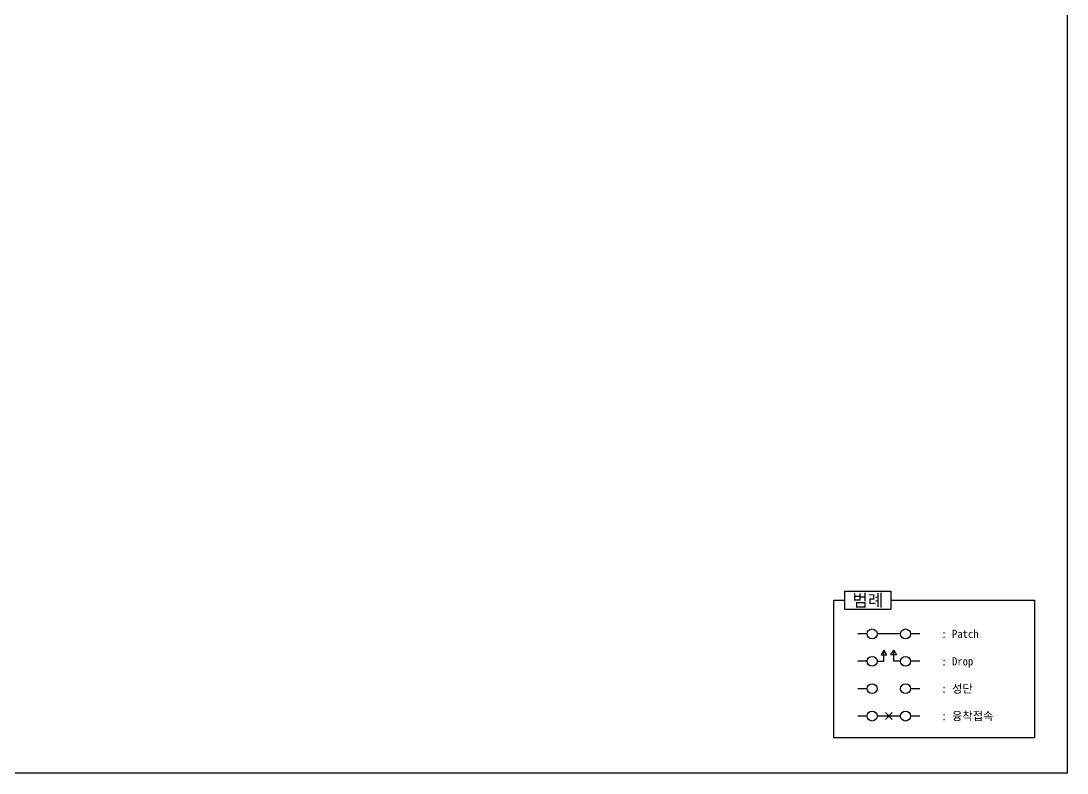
# Model space of a CAD drawing. Extents: x 11696 to 12866, y -1080 to -251.
# Drawn here: x 12357 to 12866, y -1080 to -714 of the extents above; entities that cross this region are included whole.
import ezdxf
from ezdxf.enums import TextEntityAlignment as Align

# ---------------------------------------------------------------- set-up
doc = ezdxf.new("R2010")
doc.units = 0
doc.header["$LTSCALE"] = 10
doc.header["$MEASUREMENT"] = 0
for name, color, linetype in [('TN-CABL', 4, 'Continuous'), ('TN-TABL', 3, 'Continuous'), ('TN-TABL-LIN1', 4, 'Continuous'), ('TN-TEXT', 3, 'Continuous'), ('TX-PAPR', 2, 'Continuous')]:
    doc.layers.add(name, color=color, linetype=linetype)
doc.styles.get("Standard").update_dxf_attribs({"font": 'GulimChe.ttf'})

msp = doc.modelspace()

# ---------------------------------------------------------------- linework, layer by layer
at = {"layer": 'TN-CABL', "flags": 128}
for points in [[(12768.96, -1012.22), (12764.39, -1012.22)], [(12785.21, -1012.22), (12773.76, -1012.22)], [(12794.57, -1012.22), (12790, -1012.22)], [(12768.96, -1025.56), (12764.39, -1025.56)], [(12794.57, -1025.56), (12790, -1025.56)], [(12768.96, -1038.89), (12764.39, -1038.89)], [(12794.57, -1038.89), (12790, -1038.89)], [(12768.96, -1052.22), (12764.39, -1052.22)], [(12785.21, -1052.22), (12773.76, -1052.22)], [(12794.57, -1052.22), (12790, -1052.22)]]:
    msp.add_lwpolyline(points, dxfattribs=at)
at = {"layer": 'TN-CABL', "ltscale": 1.5}
for points in [[(12773.76, -1025.56), (12777.12, -1025.56), (12777.12, -1020.15)], [(12785.21, -1025.56), (12781.85, -1025.56), (12781.85, -1020.15)], [(12777.79, -1050.53), (12781.18, -1053.92)], [(12781.18, -1050.53), (12777.79, -1053.92)]]:
    msp.add_lwpolyline(points, dxfattribs=at)
for points in [[(12777.12, -1020.15), (12775.8, -1022.43), (12778.43, -1022.43)], [(12781.85, -1020.15), (12783.16, -1022.43), (12780.53, -1022.43)]]:
    msp.add_lwpolyline(points, close=True, dxfattribs=at)
at = {"layer": 'TN-TABL', "ltscale": 0.6}
for centre in [(12771.36, -1012.22), (12787.61, -1012.22), (12771.36, -1025.56), (12787.61, -1025.56), (12771.36, -1038.89), (12787.61, -1038.89), (12771.36, -1052.22), (12787.61, -1052.22)]:
    msp.add_circle(centre, 2.4, dxfattribs=at)
at = {"layer": 'TN-TABL-LIN1'}
msp.add_lwpolyline([(12758.08, -991.44), (12780.43, -991.44), (12780.43, -1000.3), (12758.08, -1000.3)], close=True, dxfattribs=at)
msp.add_lwpolyline([(12780.43, -995.87), (12850.38, -995.87), (12850.38, -1062.81), (12752.68, -1062.81), (12752.68, -995.87), (12758.08, -995.87)], dxfattribs=at)
at = {"layer": 'TX-PAPR'}
msp.add_lwpolyline([(12866.23, -1079.94), (11696.11, -1079.94), (11696.11, -321.42), (12866.23, -321.42)], close=True, dxfattribs=at)

# ---------------------------------------------------------------- texts
at = {"layer": 'TN-TEXT'}
msp.add_text('범례', height=6, dxfattribs=at).set_placement((12769.26, -995.87), align=Align.MIDDLE_CENTER)
for s, p in [(': Patch', (12805.07, -1012.22)), (': Drop', (12805.07, -1025.56)), (': 성단', (12805.07, -1038.89)), (': 융착접속', (12805.07, -1052.22))]:
    msp.add_text(s, height=4, dxfattribs=at).set_placement(p, align=Align.MIDDLE_LEFT)

doc.saveas('drawing.dxf')
